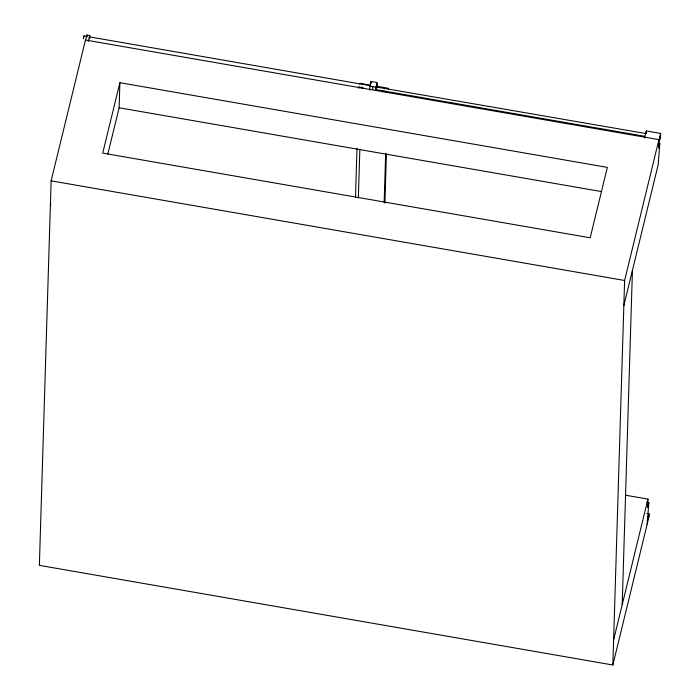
<?xml version="1.0" encoding="UTF-8"?>
<svg xmlns="http://www.w3.org/2000/svg" width="700" height="700" viewBox="0 0 700 700"><rect width="100%" height="100%" fill="white"/><g stroke="black" fill="none" stroke-linecap="round" stroke-linejoin="round"><path stroke-width="1.05" d="M376.416 87.036L646.258 133.612M648.655 516.705L648.139 519.242L648.944 515.524M644.577 137.996L646.301 130.952L660.634 133.446L658.919 140.481L658.945 139.65L85.461 40.023L51.126 180.845L39.366 565.364L612.85 665L648.891 517.134L648.996 513.791L646.844 513.415M85.461 40.023L85.435 40.854L86.861 35L89.731 35.499L89.626 38.841M86.809 36.671L86.861 35M107.844 154.018L119.122 107.774L119.884 82.696L607.346 167.388L590.188 237.799L102.725 153.107L119.884 82.696M355.495 197.418L357 148.295M359.713 84.157L359.739 83.326L370.16 85.138M358.356 197.916L359.826 149.888M361.707 88.165L361.734 87.325M369.81 90.178L369.933 86.17L371.07 81.471L376.81 82.469L376.652 87.483M371.009 83.475L371.07 81.471M372.706 89.67L372.794 86.669M375.567 90.169L376.81 82.469M377.422 86.984L377.51 83.965L376.941 86.31L388.412 88.305L388.386 89.136M384.169 202.396L385.674 153.282M384.895 203.166L386.4 154.088M612.85 665L624.61 280.481L658.945 139.65M622.195 604.712L632.433 270.349M646.222 133.464L646.301 130.952M647.176 524.178L648.839 502.758L646.678 502.39M625.354 495.171L647.946 499.1L647.692 507.456L648.839 502.758M660.634 133.446L660.529 136.789L658.814 143.832L658.691 148.015L659.829 143.316L658.175 164.727L623.849 305.559M83.895 36.75L83.913 35.91L87.141 36.47M88.305 41.352L89.731 35.499M50.365 205.923L50.864 203.849M358.54 88.209L359.021 86.257M613.62 639.923L647.946 499.1M647.281 520.817L648.996 513.791M83.632 38.185L83.396 38.78L83.877 35.928M370.422 86.328L370.659 85.733L89.285 36.846M376.023 89.32L376.364 86.73M369.933 86.17L375.664 87.168M375.9 89.591L644.726 136.299M119.122 107.774L601.204 191.529M51.126 180.845L624.61 280.481M359.537 87.666A2.922 2.397 1.8 0 1 363.598 88.358M382.148 91.866A2.922 2.397 1.8 0 1 386.715 92.584M659.724 138.6L660.24 136.045L659.724 138.6"/></g></svg>
